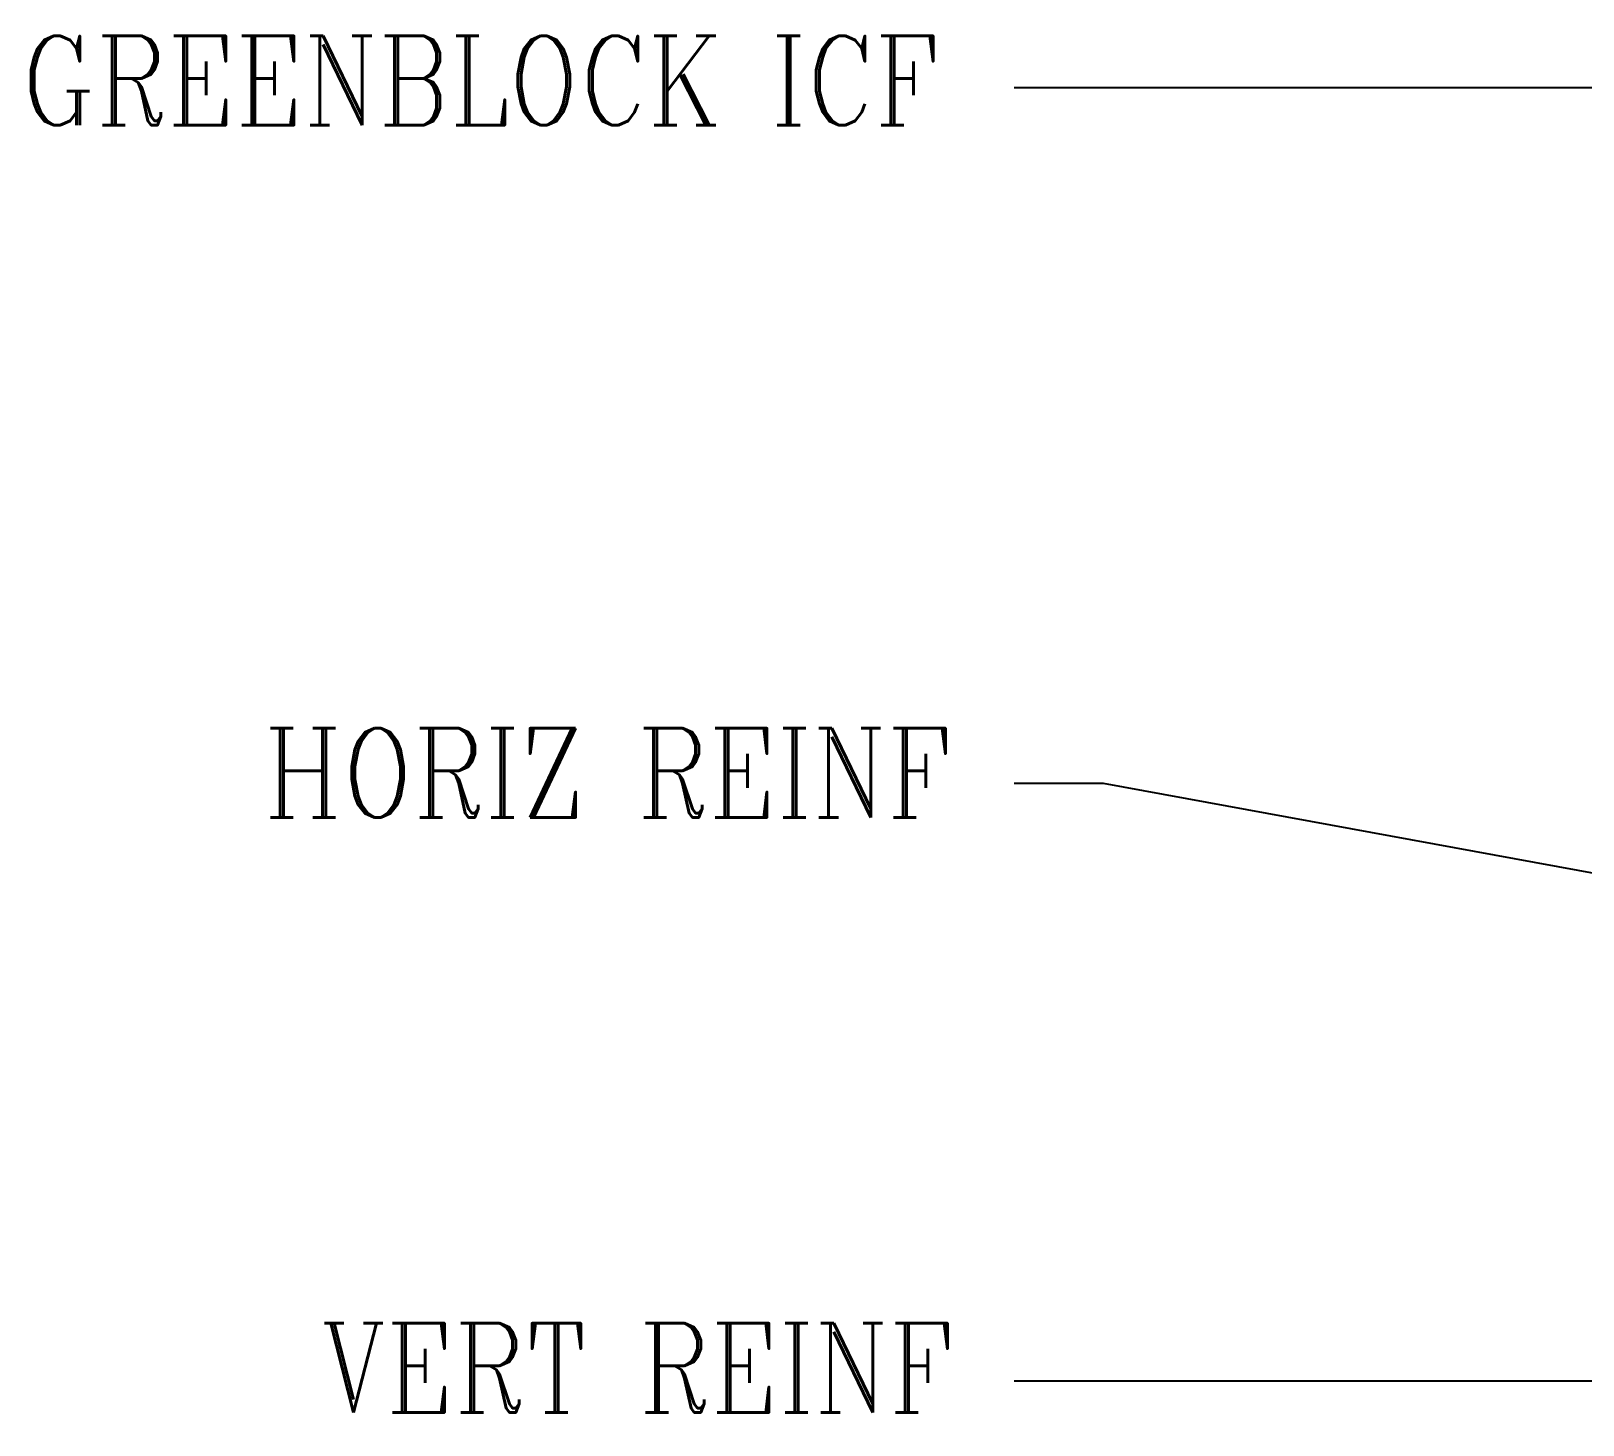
# Model space of a CAD drawing. Header units: inches. Extents: x -81.3 to -8.2, y 163 to 241.3.
# Drawn here: x -76.39 to -58.96, y 198.9 to 214.55 of the extents above; entities that cross this region are included whole.
import ezdxf

# ---------------------------------------------------------------- set-up
doc = ezdxf.new("R2010")
doc.units = ezdxf.units.IN
doc.header["$MEASUREMENT"] = 0
doc.layers.add('DIM', color=3, linetype='Continuous', lineweight=13)
doc.styles.add('ARCTEXT', font='arctext.shx', dxfattribs={"width": 0.85})
doc.styles.add('RomanC', font='romanc.shx', dxfattribs={"width": 0.85, "height": 5})
doc.dimstyles.new('ARCTEXT1-4', dxfattribs={"dimtxt": 4, "dimasz": 2, "dimexe": 2, "dimexo": 2, "dimgap": 2, "dimtad": 1, "dimdec": 4, "dimzin": 3, "dimdsep": 46, "dimlunit": 4, "dimtxsty": 'ARCTEXT', "dimblk": 'ARCHTICK', "dimcen": 2, "dimaunit": 1, "dimadec": 0, "dimazin": 0, "dimtfac": 1, "dimtdec": 4, "dimtmove": 2, "dimatfit": 3, "dimldrblk": 'arrow', "dimfxl": 1, "dimtolj": 1, "dimtzin": 0, "dimarcsym": 0})

# ---------------------------------------------------------------- blocks, each defined once
blk = doc.blocks.new('_ArchTick')
at = {"color": 0, "linetype": 'ByBlock', "const_width": 0.15}
blk.add_lwpolyline([(-0.5, -0.5), (0.5, 0.5)], dxfattribs=at)
blk = doc.blocks.new('arrow')
at = {"layer": 'DIM'}
blk.add_hatch(color=253, dxfattribs=at).paths.add_polyline_path([(-2, 0.5), (-2, -0.5), (0, 0)])
at = {"layer": 'DIM', "lineweight": 9}
for points in [[(-2, 0.983), (-2, 0.5), (-2.469, 0.617)], [(0.374, 0.094), (0, 0)], [(0.374, -0.094), (0, 0)], [(-2, -0.983), (-2, -0.5), (-2.469, -0.617)]]:
    blk.add_lwpolyline(points, dxfattribs=at)
at = {"layer": 'DIM', "lineweight": 15}
blk.add_lwpolyline([(0, 0), (-2, -0.5), (-2, 0.5), (0, 0)], dxfattribs=at)

msp = doc.modelspace()

# ---------------------------------------------------------------- texts
at = {"layer": 'DIM', "color": 3, "char_height": 1, "width": 22.68955, "attachment_point": 3, "style": 'RomanC'}
for s, insert in [('GREENBLOCK ICF', (-66.186, 214.491)), ('HORIZ REINF ', (-66.047, 206.721)), ('VERT REINF ', (-66.025, 200.044))]:
    msp.add_mtext(s, dxfattribs=dict(at, insert=insert))

# ---------------------------------------------------------------- leaders
at = {"layer": 'DIM'}
for points in [[(-44.036, 212.582), (-64.347, 226.896), (-65.347, 226.896)], [(-52.036, 213.908), (-59.828, 213.909), (-65.347, 213.909)], [(-48.149, 203.137), (-64.347, 206.101), (-65.347, 206.101)], [(-49.466, 199.394), (-59.828, 199.395), (-65.347, 199.395)]]:
    msp.add_leader(points, dimstyle='ARCTEXT1-4', override={"dimasz": 0.5, "dimtad": 0}, dxfattribs=at)

doc.saveas('drawing.dxf')
